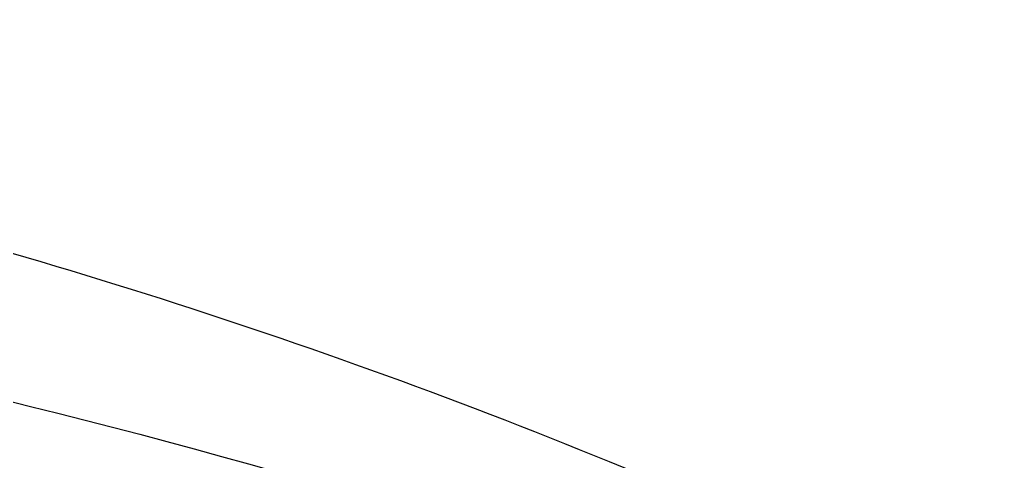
# Model space of a CAD drawing. Header units: centimetres. Extents: x -2.5 to 2.5, y -13.5 to 2.5.
# Drawn here: x 0.3088 to 0.4952, y -10.7272 to -10.6443 of the extents above; entities that cross this region are included whole.
import ezdxf

# ---------------------------------------------------------------- set-up
doc = ezdxf.new("R2010")
doc.units = ezdxf.units.CM
doc.layers.add('Default', color=7, linetype='Continuous', true_color=0x000000)

msp = doc.modelspace()

# ---------------------------------------------------------------- linework, layer by layer
at = {"layer": 'Default', "extrusion": (0, -0.173648, -0.984808)}
for centre, radius, end in [((0, 11.61972, 2.85816), 1.27981, 300.48559), ((0, 11.61972, 2.20476), 1.155, 90), ((0, 11.61972, 2.68476), 1.235, 90)]:
    msp.add_arc(centre, radius, 270, end, dxfattribs=at)
at = {"layer": 'Default', "extrusion": (0, 0.173648, 0.984808)}
msp.add_arc((0, 11.61972, -2.74476), 1.235, 90, 270, dxfattribs=at)
at = {"layer": 'Default', "extrusion": (1.42109e-14, 0.173648, 0.984808)}
msp.add_arc((0, 11.61972, -2.30197), 1.155, 90, 270, dxfattribs=at)
at = {"layer": 'Default', "extrusion": (-1.55253e-13, 0.173648, 0.984808)}
msp.add_arc((0, 11.61972, -2.80476), 1.235, 220.37409, 270, dxfattribs=at)
at = {"layer": 'Default', "extrusion": (2.53697e-14, 0.173648, 0.984808)}
msp.add_arc((0, 11.61972, -2.39852), 1.155, 180, 270, dxfattribs=at)
at = {"layer": 'Default'}
msp.add_open_spline([(0, -10.64428, -1.07961), (0.03031, -10.64428, -1.07961), (0.09121, -10.6468, -1.07844), (0.18239, -10.65824, -1.07314), (0.27326, -10.67745, -1.06434), (0.36365, -10.70464, -1.05205), (0.45323, -10.7401, -1.03632), (0.54154, -10.7841, -1.01727), (0.62816, -10.83701, -0.99506), (0.71243, -10.89915, -0.96997), (0.79353, -10.97065, -0.94248), (0.87041, -11.05144, -0.91329), (0.91805, -11.11111, -0.89331), (0.94086, -11.14239, -0.88332)], degree=3, dxfattribs=at)

doc.saveas('drawing.dxf')
